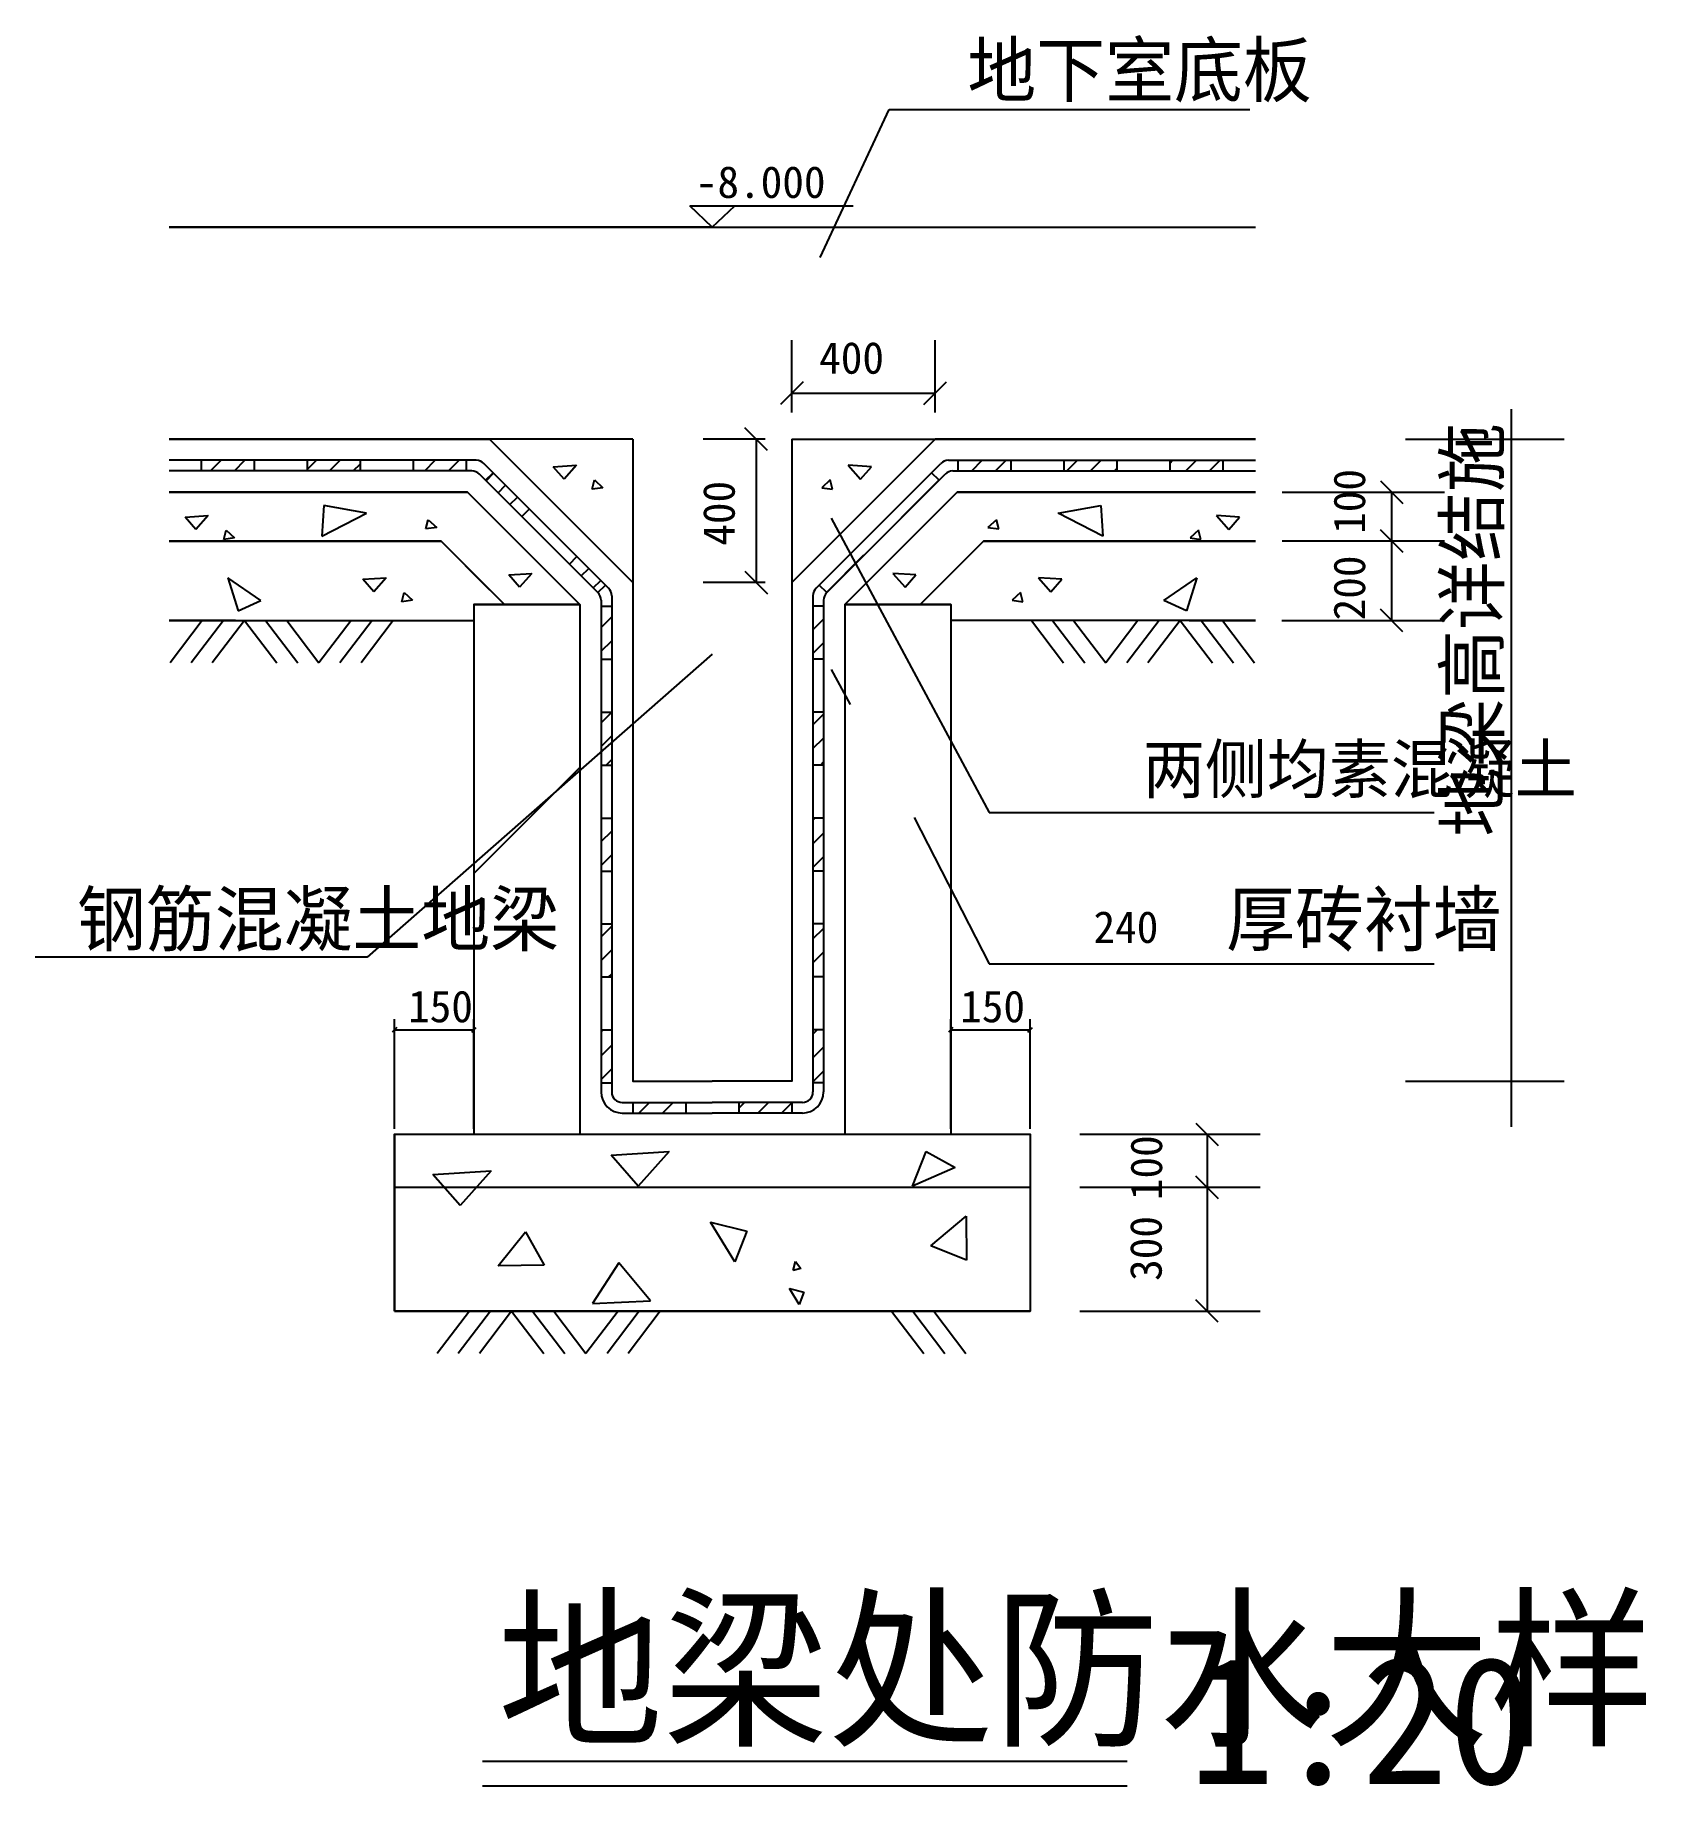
# Model space of a CAD drawing. Header units: metres. Extents: x 3281583 to 3296789, y 2253366 to 2269891.
import ezdxf

# ---------------------------------------------------------------- set-up
doc = ezdxf.new("R2010")
doc.units = ezdxf.units.M
doc.layers.add('PUB_DIM', color=3, linetype='Continuous')

# ---------------------------------------------------------------- blocks, each defined once
blk = doc.blocks.new('DI')
blk.add_lwpolyline([(-70.71, -70.71), (70.71, 70.71)])

msp = doc.modelspace()

# ---------------------------------------------------------------- hatches: boundary and pattern name
h = msp.add_hatch()
h.set_pattern_fill('ANSI31', scale=8000)
h.paths.add_polyline_path([(3288726.22, 2266077.54), (3293103.29, 2266077.54), (3293103.95, 2268077.54), (3287976.22, 2268077.54), (3282848.49, 2268077.54), (3282849.15, 2266077.54), (3285872.67, 2266077.54), (3287226.22, 2266077.54), (3287226.22, 2260016.88), (3287976.22, 2260016.88), (3288726.22, 2260016.88)])
h = msp.add_hatch()
h.set_pattern_fill('AR-CONC', scale=250)
h.paths.add_polyline_path([(3293103.95, 2268077.54), (3287976.22, 2268077.54), (3282848.49, 2268077.54), (3282848.49, 2266077.54), (3287226.22, 2266077.54), (3287226.22, 2260016.88), (3287976.22, 2260016.88), (3288726.22, 2260016.88), (3288726.22, 2264723.98), (3288726.22, 2266077.54), (3293103.95, 2266077.54)])
h = msp.add_hatch()
h.set_pattern_fill('AR-SAND', scale=250)
h.paths.add_polyline_path([(3287226.22, 2266077.54), (3285872.67, 2266077.54), (3287226.22, 2264723.98)])
h = msp.add_hatch()
h.set_pattern_fill('AR-SAND', scale=250)
h.paths.add_polyline_path([(3288726.22, 2264723.98), (3290079.78, 2266077.54), (3288726.22, 2266077.54)])
h = msp.add_hatch()
h.set_pattern_fill('ANSI31', scale=50)
h.paths.add_polyline_path([(3287726.22, 2259816.88), (3287226.22, 2259816.88), (3287226.22, 2259716.88), (3287726.22, 2259716.88)])
h.paths.add_polyline_path([(3287026.22, 2260501.49), (3286926.22, 2260501.49), (3286926.22, 2260001.49), (3287026.22, 2260001.49)])
h.paths.add_polyline_path([(3287026.22, 2261501.49), (3286926.22, 2261501.49), (3286926.22, 2261001.49), (3287026.22, 2261001.49)])
h.paths.add_polyline_path([(3287026.22, 2262501.49), (3286926.22, 2262501.49), (3286926.22, 2262001.49), (3287026.22, 2262001.49)])
h.paths.add_polyline_path([(3287026.22, 2263501.49), (3286926.22, 2263501.49), (3286926.22, 2263001.49), (3287026.22, 2263001.49)])
h.paths.add_polyline_path([(3287026.22, 2264501.49), (3286926.22, 2264501.49), (3286926.22, 2264001.49), (3287026.22, 2264001.49)])
h.paths.add_polyline_path([(3286614.09, 2265053.27), (3286543.38, 2264982.56), (3286896.93, 2264629.01), (3286967.64, 2264699.72)])
h.paths.add_polyline_path([(3285906.98, 2265760.38), (3285836.27, 2265689.67), (3286189.83, 2265336.12), (3286260.54, 2265406.83)])
h.paths.add_polyline_path([(3285655.3, 2265877.54), (3285155.3, 2265877.54), (3285155.3, 2265777.54), (3285655.3, 2265777.54)])
h.paths.add_polyline_path([(3284655.3, 2265877.54), (3284155.3, 2265877.54), (3284155.3, 2265777.54), (3284655.3, 2265777.54)])
h.paths.add_polyline_path([(3283655.3, 2265877.54), (3283155.3, 2265877.54), (3283155.3, 2265777.54), (3283655.3, 2265777.54)])
h = msp.add_hatch()
h.set_pattern_fill('ANSI31', scale=50)
h.paths.add_polyline_path([(3288226.22, 2259816.88), (3288726.22, 2259816.88), (3288726.22, 2259716.88), (3288226.22, 2259716.88)])
h.paths.add_polyline_path([(3288926.22, 2260501.49), (3289026.22, 2260501.49), (3289026.22, 2260001.49), (3288926.22, 2260001.49)])
h.paths.add_polyline_path([(3288926.22, 2261501.49), (3289026.22, 2261501.49), (3289026.22, 2261001.49), (3288926.22, 2261001.49)])
h.paths.add_polyline_path([(3288926.22, 2262501.49), (3289026.22, 2262501.49), (3289026.22, 2262001.49), (3288926.22, 2262001.49)])
h.paths.add_polyline_path([(3288926.22, 2263501.49), (3289026.22, 2263501.49), (3289026.22, 2263001.49), (3288926.22, 2263001.49)])
h.paths.add_polyline_path([(3288926.22, 2264501.49), (3289026.22, 2264501.49), (3289026.22, 2264001.49), (3288926.22, 2264001.49)])
h.paths.add_polyline_path([(3289338.36, 2265053.27), (3289409.07, 2264982.56), (3289055.51, 2264629.01), (3288984.8, 2264699.72)])
h.paths.add_polyline_path([(3290045.46, 2265760.38), (3290116.17, 2265689.67), (3289762.62, 2265336.12), (3289691.91, 2265406.83)])
h.paths.add_polyline_path([(3290297.15, 2265877.54), (3290797.15, 2265877.54), (3290797.15, 2265777.54), (3290297.15, 2265777.54)])
h.paths.add_polyline_path([(3291297.15, 2265877.54), (3291797.15, 2265877.54), (3291797.15, 2265777.54), (3291297.15, 2265777.54)])
h.paths.add_polyline_path([(3292297.15, 2265877.54), (3292797.15, 2265877.54), (3292797.15, 2265777.54), (3292297.15, 2265777.54)])
h = msp.add_hatch()
h.set_pattern_fill('ANSI31', scale=4000)
h.paths.add_polyline_path([(3285726.22, 2259516.88), (3286726.22, 2259516.88), (3286726.22, 2264516.88), (3285726.22, 2264516.88)])
h = msp.add_hatch()
h.set_pattern_fill('ANSI31', scale=4000)
h.paths.add_polyline_path([(3289226.22, 2264516.88), (3290226.22, 2264516.88), (3290226.22, 2259516.88), (3289226.22, 2259516.88)])

# ---------------------------------------------------------------- linework, layer by layer
for p, q in [((3287763.42, 2268279.98), (3289304.97, 2268279.98)), ((3287976.22, 2268077.54), (3287763.42, 2268279.98)), ((3287976.22, 2268077.54), (3288189.02, 2268279.98)), ((3287976.22, 2268077.54), (3282848.49, 2268077.54)), ((3287976.22, 2268077.54), (3293103.95, 2268077.54)), ((3288726.22, 2266327.54), (3288726.22, 2267011.89)), ((3290079.78, 2266327.54), (3290079.78, 2267011.89)), ((3288727.72, 2266511.89), (3290078.28, 2266511.89)), ((3287226.22, 2266077.54), (3282848.49, 2266077.54)), ((3287226.22, 2264723.98), (3285872.67, 2266077.54)), ((3287226.22, 2266077.54), (3287226.22, 2260016.88)), ((3288476.22, 2266077.54), (3287889.81, 2266077.54)), ((3288389.81, 2266076.04), (3288389.81, 2264725.48)), ((3288726.22, 2266077.54), (3288726.22, 2260016.88)), ((3288726.22, 2266077.54), (3293103.95, 2266077.54)), ((3288726.22, 2264723.98), (3290079.78, 2266077.54)), ((3285748.41, 2265877.54), (3282848.49, 2265877.54)), ((3285706.98, 2265777.54), (3282848.49, 2265777.54)), ((3283155.3, 2265777.54), (3283155.3, 2265877.54)), ((3283655.3, 2265777.54), (3283655.3, 2265877.54)), ((3284155.3, 2265777.54), (3284155.3, 2265877.54)), ((3284155.3, 2265777.54), (3284155.3, 2265877.54)), ((3284655.3, 2265777.54), (3284655.3, 2265877.54)), ((3285155.3, 2265777.54), (3285155.3, 2265877.54)), ((3285655.3, 2265777.54), (3285655.3, 2265877.54)), ((3286996.93, 2264670.43), (3285819.12, 2265848.25)), ((3286475.34, 2265816.19), (3286694.73, 2265830.8)), ((3286577.72, 2265699.26), (3286475.34, 2265816.19)), ((3286694.73, 2265830.8), (3286577.72, 2265699.26)), ((3288955.51, 2264670.43), (3290133.33, 2265848.25)), ((3289477.11, 2265816.19), (3289257.72, 2265830.8)), ((3289257.72, 2265830.8), (3289374.73, 2265699.26)), ((3289374.73, 2265699.26), (3289477.11, 2265816.19)), ((3290204.04, 2265877.54), (3293103.95, 2265877.54)), ((3290245.46, 2265777.54), (3293103.95, 2265777.54)), ((3290297.15, 2265777.54), (3290297.15, 2265877.54)), ((3290797.15, 2265777.54), (3290797.15, 2265877.54)), ((3291297.15, 2265777.54), (3291297.15, 2265877.54)), ((3291797.15, 2265777.54), (3291797.15, 2265877.54)), ((3291797.15, 2265777.54), (3291797.15, 2265877.54)), ((3292297.15, 2265777.54), (3292297.15, 2265877.54)), ((3292797.15, 2265777.54), (3292797.15, 2265877.54)), ((3286896.93, 2264629.01), (3285777.7, 2265748.25)), ((3285836.27, 2265689.67), (3285906.98, 2265760.38)), ((3286840.99, 2265604.25), (3286862.92, 2265691.95)), ((3286943.37, 2265618.87), (3286840.99, 2265604.25)), ((3286862.92, 2265691.95), (3286943.37, 2265618.87)), ((3289089.52, 2265691.95), (3289009.08, 2265618.87)), ((3289009.08, 2265618.87), (3289111.46, 2265604.25)), ((3289055.51, 2264629.01), (3290174.75, 2265748.25)), ((3289111.46, 2265604.25), (3289089.52, 2265691.95)), ((3290116.17, 2265689.67), (3290045.46, 2265760.38)), ((3285665.56, 2265577.54), (3282848.49, 2265577.54)), ((3284309.56, 2265452.61), (3284291.27, 2265160.29)), ((3284711.77, 2265379.53), (3284309.56, 2265452.61)), ((3286726.22, 2264516.88), (3285665.56, 2265577.54)), ((3289226.22, 2264516.88), (3290286.88, 2265577.54)), ((3290286.88, 2265577.54), (3293103.95, 2265577.54)), ((3291240.68, 2265379.53), (3291642.89, 2265452.61)), ((3291642.89, 2265452.61), (3291661.17, 2265160.29)), ((3293353.95, 2265577.54), (3294888.33, 2265577.54)), ((3294388.33, 2265579.04), (3294388.33, 2265580.54)), ((3294388.33, 2265577.54), (3294388.33, 2265116.16)), ((3282998.96, 2265341.76), (3283218.35, 2265356.38)), ((3283101.34, 2265224.83), (3282998.96, 2265341.76)), ((3283218.35, 2265356.38), (3283101.34, 2265224.83)), ((3284291.27, 2265160.29), (3284711.77, 2265379.53)), ((3285273.34, 2265229.37), (3285295.27, 2265317.06)), ((3285295.27, 2265317.06), (3285375.72, 2265243.98)), ((3290657.17, 2265317.06), (3290576.73, 2265243.98)), ((3290679.11, 2265229.37), (3290657.17, 2265317.06)), ((3291661.17, 2265160.29), (3291240.68, 2265379.53)), ((3292734.1, 2265356.38), (3292851.11, 2265224.83)), ((3292953.49, 2265341.76), (3292734.1, 2265356.38)), ((3292851.11, 2265224.83), (3292953.49, 2265341.76)), ((3285417.03, 2265113.16), (3282848.49, 2265113.16)), ((3283364.61, 2265129.83), (3283386.55, 2265217.53)), ((3283466.99, 2265144.45), (3283364.61, 2265129.83)), ((3283386.55, 2265217.53), (3283466.99, 2265144.45)), ((3285375.72, 2265243.98), (3285273.34, 2265229.37)), ((3285877.7, 2264652.5), (3285417.03, 2265113.16)), ((3290074.75, 2264652.5), (3290535.41, 2265113.16)), ((3290535.41, 2265113.16), (3293103.95, 2265113.16)), ((3290576.73, 2265243.98), (3290679.11, 2265229.37)), ((3292565.9, 2265217.53), (3292485.46, 2265144.45)), ((3292485.46, 2265144.45), (3292587.84, 2265129.83)), ((3292587.84, 2265129.83), (3292565.9, 2265217.53)), ((3293353.95, 2265116.16), (3294888.33, 2265116.16)), ((3293353.95, 2265116.16), (3294888.33, 2265116.16)), ((3294388.33, 2265117.66), (3294388.33, 2265119.16)), ((3294388.33, 2265116.16), (3294388.33, 2264365.68)), ((3294388.33, 2265114.66), (3294388.33, 2265113.16)), ((3286053.95, 2264796.2), (3286273.34, 2264810.81)), ((3286156.33, 2264679.27), (3286053.95, 2264796.2)), ((3286273.34, 2264810.81), (3286156.33, 2264679.27)), ((3289679.11, 2264810.81), (3289796.12, 2264679.27)), ((3289898.5, 2264796.2), (3289679.11, 2264810.81)), ((3289796.12, 2264679.27), (3289898.5, 2264796.2)), ((3283403.3, 2264769.88), (3283501.15, 2264457.82)), ((3283714.99, 2264553.61), (3283403.3, 2264769.88)), ((3284678.68, 2264754.82), (3284898.07, 2264769.43)), ((3284781.06, 2264637.89), (3284678.68, 2264754.82)), ((3284898.07, 2264769.43), (3284781.06, 2264637.89)), ((3285044.33, 2264542.89), (3285066.27, 2264630.58)), ((3285066.27, 2264630.58), (3285146.71, 2264557.5)), ((3286896.93, 2264629.01), (3286967.64, 2264699.72)), ((3288476.22, 2264723.98), (3287889.81, 2264723.98)), ((3289055.51, 2264629.01), (3288984.8, 2264699.72)), ((3290886.18, 2264630.58), (3290805.74, 2264557.5)), ((3290908.12, 2264542.89), (3290886.18, 2264630.58)), ((3291273.77, 2264754.82), (3291054.38, 2264769.43)), ((3291054.38, 2264769.43), (3291171.39, 2264637.89)), ((3291171.39, 2264637.89), (3291273.77, 2264754.82)), ((3292237.46, 2264553.61), (3292549.15, 2264769.88)), ((3292549.15, 2264769.88), (3292451.3, 2264457.82)), ((3283501.15, 2264457.82), (3283714.99, 2264553.61)), ((3285146.71, 2264557.5), (3285044.33, 2264542.89)), ((3285726.22, 2264516.88), (3285726.22, 2259516.88)), ((3285726.22, 2264516.88), (3286726.22, 2264516.88)), ((3286726.22, 2264516.88), (3286726.22, 2259516.88)), ((3286926.22, 2264558.3), (3286926.22, 2259916.88)), ((3286926.22, 2264501.49), (3287026.22, 2264501.49)), ((3286926.22, 2264501.49), (3287026.22, 2264501.49)), ((3287026.22, 2264599.72), (3287026.22, 2259916.88)), ((3288926.22, 2264599.72), (3288926.22, 2259916.88)), ((3289026.22, 2264501.49), (3288926.22, 2264501.49)), ((3289026.22, 2264501.49), (3288926.22, 2264501.49)), ((3289026.22, 2264558.3), (3289026.22, 2259916.88)), ((3289226.22, 2264516.88), (3289226.22, 2259516.88)), ((3290226.22, 2264516.88), (3289226.22, 2264516.88)), ((3290226.22, 2264516.88), (3290226.22, 2259516.88)), ((3290805.74, 2264557.5), (3290908.12, 2264542.89)), ((3292451.3, 2264457.82), (3292237.46, 2264553.61)), ((3283474.72, 2264365.68), (3282849.72, 2264365.68)), ((3282849.72, 2264365.68), (3285726.22, 2264365.68)), ((3283162.22, 2264365.68), (3282858.42, 2263965.6)), ((3283361.32, 2264365.68), (3283057.52, 2263965.6)), ((3283560.42, 2264365.68), (3283256.62, 2263965.6)), ((3283560.42, 2264365.68), (3283864.23, 2263965.6)), ((3283759.53, 2264365.68), (3284063.33, 2263965.6)), ((3283958.63, 2264365.68), (3284262.43, 2263965.6)), ((3284566.23, 2264365.68), (3284262.43, 2263965.6)), ((3284765.33, 2264365.68), (3284461.53, 2263965.6)), ((3284964.43, 2264365.68), (3284660.63, 2263965.6)), ((3293102.73, 2264365.68), (3290226.22, 2264365.68)), ((3292477.73, 2264365.68), (3293102.73, 2264365.68)), ((3293352.73, 2264365.68), (3294888.33, 2264365.68)), ((3294388.33, 2264364.18), (3294388.33, 2264362.68)), ((3286926.22, 2264001.49), (3287026.22, 2264001.49)), ((3289026.22, 2264001.49), (3288926.22, 2264001.49)), ((3286926.22, 2263501.49), (3287026.22, 2263501.49)), ((3289026.22, 2263501.49), (3288926.22, 2263501.49)), ((3286926.22, 2263001.49), (3287026.22, 2263001.49)), ((3289026.22, 2263001.49), (3288926.22, 2263001.49)), ((3286926.22, 2262501.49), (3287026.22, 2262501.49)), ((3289026.22, 2262501.49), (3288926.22, 2262501.49)), ((3286926.22, 2262001.49), (3287026.22, 2262001.49)), ((3289026.22, 2262001.49), (3288926.22, 2262001.49)), ((3286926.22, 2261501.49), (3287026.22, 2261501.49)), ((3289026.22, 2261501.49), (3288926.22, 2261501.49)), ((3286926.22, 2261001.49), (3287026.22, 2261001.49)), ((3289026.22, 2261001.49), (3288926.22, 2261001.49)), ((3284976.22, 2259566.88), (3284976.22, 2260602.03)), ((3284976.52, 2260502.03), (3285725.92, 2260502.03)), ((3285726.22, 2259566.88), (3285726.22, 2260602.03)), ((3286926.22, 2260501.49), (3287026.22, 2260501.49)), ((3289026.22, 2260501.49), (3288926.22, 2260501.49)), ((3290226.22, 2259566.88), (3290226.22, 2260602.03)), ((3290226.52, 2260502.03), (3290975.92, 2260502.03)), ((3290976.22, 2259566.88), (3290976.22, 2260602.03)), ((3286926.22, 2260001.49), (3287026.22, 2260001.49)), ((3287226.22, 2260016.88), (3287976.22, 2260016.88)), ((3288726.22, 2260016.88), (3287976.22, 2260016.88)), ((3289026.22, 2260001.49), (3288926.22, 2260001.49)), ((3287126.22, 2259816.88), (3287976.22, 2259816.88)), ((3287226.22, 2259816.88), (3287226.22, 2259716.88)), ((3287726.22, 2259816.88), (3287726.22, 2259716.88)), ((3288826.22, 2259816.88), (3287976.22, 2259816.88)), ((3288226.22, 2259816.88), (3288226.22, 2259716.88)), ((3288726.22, 2259816.88), (3288726.22, 2259716.88)), ((3287126.22, 2259716.88), (3287976.22, 2259716.88)), ((3288826.22, 2259716.88), (3287976.22, 2259716.88)), ((3284976.22, 2259516.88), (3284976.22, 2257848.42)), ((3284976.22, 2259516.88), (3290976.22, 2259516.88)), ((3290976.22, 2259516.88), (3290976.22, 2257848.42)), ((3291444.67, 2259516.88), (3293145.97, 2259516.88)), ((3292645.97, 2259518.38), (3292645.97, 2259519.88)), ((3292645.97, 2259516.88), (3292645.97, 2259016.88)), ((3284976.22, 2259016.88), (3290976.22, 2259016.88)), ((3291444.67, 2259016.88), (3293145.97, 2259016.88)), ((3291694.67, 2259016.88), (3293145.97, 2259016.88)), ((3292645.97, 2259018.38), (3292645.97, 2259019.88)), ((3292645.97, 2259016.88), (3292645.97, 2257848.42)), ((3292645.97, 2259015.38), (3292645.97, 2259013.88)), ((3284976.22, 2257848.42), (3290976.22, 2257848.42)), ((3291444.67, 2257848.42), (3293145.97, 2257848.42)), ((3292645.97, 2257846.92), (3292645.97, 2257845.42))]:
    msp.add_line(p, q)
for points in [[(3282848.49, 2266077.54), (3285872.67, 2266077.54), (3287226.22, 2264723.98), (3287226.22, 2260016.88), (3287976.22, 2260016.88)], [(3293103.95, 2266077.54), (3290079.78, 2266077.54), (3288726.22, 2264723.98), (3288726.22, 2260016.88), (3287976.22, 2260016.88)], [(3282848.49, 2265577.54), (3285665.56, 2265577.54), (3286726.22, 2264516.88), (3286726.22, 2259516.88)], [(3293103.95, 2265577.54), (3290286.88, 2265577.54), (3289226.22, 2264516.88), (3289226.22, 2259516.88)], [(3282849.52, 2265113.16), (3285417.03, 2265113.16), (3286013.32, 2264516.88)], [(3293102.93, 2265113.16), (3290535.41, 2265113.16), (3289939.13, 2264516.88)], [(3286726.22, 2264516.88), (3285726.22, 2264516.88), (3285726.22, 2259516.88)], [(3289226.22, 2264516.88), (3290226.22, 2264516.88), (3290226.22, 2259516.88)], [(3284976.22, 2257848.42), (3284976.22, 2259516.88), (3290976.22, 2259516.88), (3290976.22, 2257848.42), (3284976.22, 2257848.42)], [(3285805.99, 2253600.92), (3291890.46, 2253600.92)], [(3285805.99, 2253367.51), (3291890.46, 2253367.51)]]:
    msp.add_lwpolyline(points)
for centre, radius, start, end in [((3285706.98, 2265677.54), 100, 45, 90), ((3285748.41, 2265777.54), 100, 45, 90), ((3290204.04, 2265777.54), 100, 90, 135), ((3290245.46, 2265677.54), 100, 90, 135), ((3286826.22, 2264558.3), 100, 0, 45), ((3286926.22, 2264599.72), 100, 0, 45), ((3289026.22, 2264599.72), 100, 135, 180), ((3289126.22, 2264558.3), 100, 135, 180), ((3287126.22, 2259916.88), 200, 180, 270), ((3287126.22, 2259916.88), 100, 180, 270), ((3288826.22, 2259916.88), 100, 270, 360), ((3288826.22, 2259916.88), 200, 270, 0)]:
    msp.add_arc(centre, radius, start, end)
at = {"layer": 'PUB_DIM'}
for p, q in [((3288993.77, 2267791.77), (3289644.18, 2269187.29)), ((3289644.18, 2269187.29), (3293049.25, 2269187.29)), ((3295517.51, 2266360.06), (3295517.51, 2259587.3)), ((3294517.51, 2266077.54), (3296017.51, 2266077.54)), ((3289099.03, 2265332.99), (3290588.44, 2262554.82)), ((3290988.01, 2264365.68), (3291291.81, 2263965.6)), ((3291187.11, 2264365.68), (3291490.92, 2263965.6)), ((3291386.22, 2264365.68), (3291690.02, 2263965.6)), ((3291993.82, 2264365.68), (3291690.02, 2263965.6)), ((3292192.92, 2264365.68), (3291889.12, 2263965.6)), ((3292392.02, 2264365.68), (3292088.22, 2263965.6)), ((3292392.02, 2264365.68), (3292695.82, 2263965.6)), ((3292591.12, 2264365.68), (3292894.93, 2263965.6)), ((3292790.23, 2264365.68), (3293094.03, 2263965.6)), ((3287976.22, 2264047.21), (3284717.77, 2261186.85)), ((3289099.03, 2263904.46), (3289276.91, 2263572.66)), ((3289881.76, 2262506.11), (3290588.44, 2261126.29)), ((3290588.44, 2262554.82), (3294788.63, 2262554.82)), ((3284717.77, 2261186.85), (3281583.13, 2261186.85)), ((3290588.44, 2261126.29), (3294788.63, 2261126.29)), ((3294517.51, 2260016.88), (3296017.51, 2260016.88)), ((3287020.84, 2259319.29), (3287569.32, 2259355.83)), ((3287276.8, 2259026.97), (3287020.84, 2259319.29)), ((3287569.32, 2259355.83), (3287276.8, 2259026.97)), ((3289865.25, 2259026.88), (3289996.05, 2259353.79)), ((3289996.05, 2259353.79), (3290268.04, 2259203.34)), ((3285338.85, 2259136.59), (3285887.33, 2259173.13)), ((3285887.33, 2259173.13), (3285594.81, 2258844.27)), ((3290268.04, 2259203.34), (3289865.25, 2259026.88)), ((3285594.81, 2258844.27), (3285338.85, 2259136.59)), ((3288189.8, 2258313.07), (3287959.91, 2258687.95)), ((3287959.91, 2258687.95), (3288301.64, 2258603.09)), ((3290039.06, 2258465.19), (3290372.64, 2258743.96)), ((3290372.64, 2258743.96), (3290374.55, 2258330.28)), ((3285954.35, 2258274.03), (3286211.94, 2258597.72)), ((3286211.94, 2258597.72), (3286388.99, 2258282.44)), ((3288301.64, 2258603.09), (3288189.8, 2258313.07)), ((3290374.55, 2258330.28), (3290039.06, 2258465.19)), ((3286388.99, 2258282.44), (3285954.35, 2258274.03)), ((3287092.93, 2258303.93), (3286844.65, 2257918.49)), ((3287392.8, 2257943.81), (3287092.93, 2258303.93)), ((3288740.47, 2258232.62), (3288762.31, 2258316.78)), ((3288810.75, 2258249.7), (3288740.47, 2258232.62)), ((3288762.31, 2258316.78), (3288810.75, 2258249.7)), ((3288704.69, 2258061.85), (3288841.38, 2258027.9)), ((3288796.65, 2257911.9), (3288704.69, 2258061.85)), ((3288841.38, 2258027.9), (3288796.65, 2257911.9)), ((3285683.13, 2257848.42), (3285379.33, 2257448.34)), ((3285882.23, 2257848.42), (3285578.43, 2257448.34)), ((3286081.33, 2257848.42), (3285777.53, 2257448.34)), ((3286081.33, 2257848.42), (3286385.14, 2257448.34)), ((3286280.44, 2257848.42), (3286584.24, 2257448.34)), ((3286479.54, 2257848.42), (3286783.34, 2257448.34)), ((3287087.14, 2257848.42), (3286783.34, 2257448.34)), ((3286844.65, 2257918.49), (3287392.8, 2257943.81)), ((3287286.24, 2257848.42), (3286982.44, 2257448.34)), ((3287485.34, 2257848.42), (3287181.54, 2257448.34)), ((3289668.25, 2257848.42), (3289972.05, 2257448.34)), ((3289867.35, 2257848.42), (3290171.15, 2257448.34)), ((3290066.45, 2257848.42), (3290370.25, 2257448.34))]:
    msp.add_line(p, q, dxfattribs=at)
msp.add_lwpolyline([(3282848.49, 2268077.54), (3293103.95, 2268077.54)], dxfattribs=at)

# ---------------------------------------------------------------- block references
for p, xscale, yscale, zscale, rotation in [((3288726.22, 2266511.89), 1.5, 1.5, 1.5, 180), ((3288389.81, 2266077.54), 1.5, 1.5, 1.5, 90), ((3294388.33, 2265577.54), 1.5, 1.5, 1.5, 270), ((3294388.33, 2265116.16), 1.5, 1.5, 1.5, 270), ((3294388.33, 2265116.16), 1.5, 1.5, 1.5, 90), ((3288389.81, 2264723.98), 1.5, 1.5, 1.5, 270), ((3294388.33, 2264365.68), 1.5, 1.5, 1.5, 90), ((3284976.22, 2260502.03), 0.3, 0.3, 0.3, 180), ((3290226.22, 2260502.03), 0.3, 0.3, 0.3, 180), ((3292645.97, 2259516.88), 1.5, 1.5, 1.5, 270), ((3292645.97, 2259016.88), 1.5, 1.5, 1.5, 90), ((3292645.97, 2259016.88), 1.5, 1.5, 1.5, 270), ((3292645.97, 2257848.42), 1.5, 1.5, 1.5, 90)]:
    msp.add_blockref('DI', p, dxfattribs=dict(xscale=xscale, yscale=yscale, zscale=zscale, rotation=rotation))
for p, xscale, yscale, zscale in [((3290079.78, 2266511.89), 1.5, 1.5, 1.5), ((3285726.22, 2260502.03), 0.3, 0.3, 0.3), ((3290976.22, 2260502.03), 0.3, 0.3, 0.3)]:
    msp.add_blockref('DI', p, dxfattribs=dict(xscale=xscale, yscale=yscale, zscale=zscale))

# ---------------------------------------------------------------- texts
for s, height, p in [('地下室底板', 500, (3290383.67, 2269311.7)), ('-8.000', 300, (3287820.5, 2268353.92)), ('400', 300, (3288984.55, 2266694.85)), ('两侧均素混凝土', 450, (3292040.37, 2262738.55)), ('钢筋混凝土地梁', 500, (3281979.49, 2261298.07)), ('厚砖衬墙', 500, (3292826.46, 2261298.07)), ('240', 300, (3291574.08, 2261322.83)), ('150', 300, (3285104.31, 2260573.97)), ('150', 300, (3290315.51, 2260573.97)), ('地梁处防水大样', 1200, (3285951.69, 2253868.46)), ('1:20', 1200, (3292470.43, 2253385.85))]:
    msp.add_text(s, height=height).set_placement(p)
for s, height, p in [('地梁高详结施', 500, (3295397.33, 2262327.58)), ('400', 300, (3288187.73, 2265071.47)), ('100', 300, (3292221.8, 2258895.37)), ('300', 300, (3292217.92, 2258133.17))]:
    msp.add_text(s, height=height, rotation=90).set_placement(p)
for s, p in [('100', (3294138.33, 2265183.36)), ('200', (3294138.33, 2264366.94))]:
    msp.add_text(s, height=300, rotation=90, dxfattribs=at).set_placement(p)

doc.saveas('drawing.dxf')
